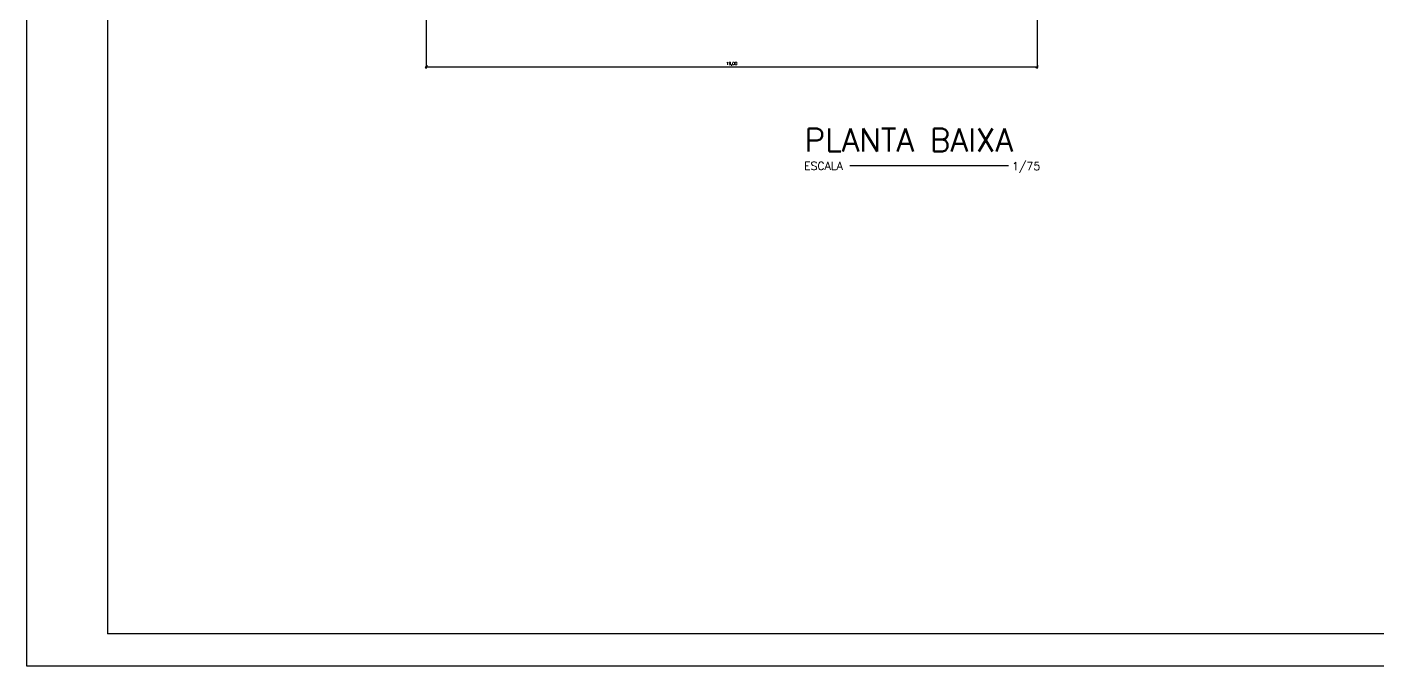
# Model space of a CAD drawing. Header units: millimetres. Extents: x 1185.4 to 1269.4, y 957.3 to 1016.7.
# Drawn here: x 1185.37 to 1227.37, y 957.31 to 977.2 of the extents above; entities that cross this region are included whole.
import ezdxf

# ---------------------------------------------------------------- set-up
doc = ezdxf.new("R2010")
doc.units = ezdxf.units.MM
doc.layers.add('COTAS', color=7, linetype='Continuous', lineweight=5)
doc.layers.add('TEXTO', color=3, linetype='Continuous', lineweight=50)
doc.layers.add('PRANCHA', color=1, linetype='Continuous')
doc.styles.add('ROMANS', font='romans.shx')
doc.dimstyles.new('ESCALA-50', dxfattribs={"dimtxt": 0.09, "dimasz": 0.08, "dimexe": 0.05, "dimexo": 0.1, "dimgap": 0.04, "dimtad": 1, "dimzin": 1, "dimtxsty": 'ROMANS', "dimblk": 'OBLIQUE', "dimcen": 0.05, "dimdle": 0.04, "dimaunit": 1, "dimadec": 0, "dimazin": 0, "dimtfac": 1, "dimtix": 1, "dimtmove": 2, "dimatfit": 3, "dimldrblk": 'OPEN90', "dimfxl": 1, "dimarcsym": 0})

# ---------------------------------------------------------------- blocks, each defined once
blk = doc.blocks.new('_OBLIQUE')
at = {"color": 0, "linetype": 'ByBlock'}
blk.add_line((-0.5, -0.5), (0.5, 0.5), dxfattribs=at)
blk = doc.blocks.new('*D73')
at = {"layer": 'COTAS', "color": 0, "lineweight": -2}
for p, q in [((1197.791, 979.323), (1197.791, 975.906)), ((1216.791, 979.323), (1216.791, 975.906)), ((1197.751, 975.956), (1216.831, 975.956))]:
    blk.add_line(p, q, dxfattribs=at)
at = {"layer": 'Defpoints', "color": 0}
for p in [(1197.791, 979.423), (1216.791, 979.423), (1216.791, 975.956)]:
    blk.add_point(p, dxfattribs=at)
at = {"layer": 'COTAS', "color": 0, "lineweight": -2, "xscale": 0.08, "yscale": 0.08, "zscale": 0.08, "rotation": 180}
blk.add_blockref('_OBLIQUE', (1197.791, 975.956), dxfattribs=at)
at = {"layer": 'COTAS', "color": 0, "lineweight": -2, "xscale": 0.08, "yscale": 0.08, "zscale": 0.08}
blk.add_blockref('_OBLIQUE', (1216.791, 975.956), dxfattribs=at)
at = {"layer": 'COTAS', "color": 0, "insert": (1207.291, 976.049), "char_height": 0.09, "attachment_point": 5, "style": 'ROMANS'}
blk.add_mtext('19,00', dxfattribs=at)
blk = doc.blocks.new('_Open90')
at = {"color": 0, "linetype": 'ByBlock', "lineweight": -2}
for p, q in [((0, 0), (-1, 0)), ((-0.5, 0.5), (0, 0)), ((0, 0), (-0.5, -0.5))]:
    blk.add_line(p, q, dxfattribs=at)

msp = doc.modelspace()

# ---------------------------------------------------------------- linework, layer by layer
at = {"color": 7}
msp.add_line((1187.868, 1015.711), (1187.868, 958.311), dxfattribs=at)
at = {"color": 4}
msp.add_line((1215.905, 972.873), (1210.967, 972.873), dxfattribs=at)
at = {"color": 1}
msp.add_lwpolyline([(1269.368, 1016.711), (1269.368, 957.311), (1185.368, 957.311), (1185.368, 1016.711)], close=True, dxfattribs=at)
at = {"color": 7}
msp.add_lwpolyline([(1187.868, 1015.711), (1268.368, 1015.711), (1268.368, 958.311), (1187.868, 958.311)], dxfattribs=at)

# ---------------------------------------------------------------- texts
at = {"layer": 'PRANCHA', "color": 7, "insert": (1209.558, 974.034), "char_height": 0.71111, "attachment_point": 1, "style": 'ROMANS'}
msp.add_mtext('PLANTA BAIXA', dxfattribs=at)
at = {"layer": 'TEXTO', "style": 'ROMANS'}
for s, p in [('ESCALA', (1209.543, 972.75)), ('1/75', (1216.015, 972.742))]:
    msp.add_text(s, height=0.2489, dxfattribs=at).set_placement(p)

# ---------------------------------------------------------------- dimensions: what is measured, and where the dimension line sits
at = {"layer": 'COTAS'}
dim = msp.add_linear_dim(base=(1216.791, 975.956), p1=(1197.791, 979.423), p2=(1216.791, 979.423), dimstyle='ESCALA-50', dxfattribs=at)
dim.commit()
dim.dimension.update_dxf_attribs({"geometry": '*D73', "text_midpoint": (1207.291, 976.049)})

doc.saveas('drawing.dxf')
